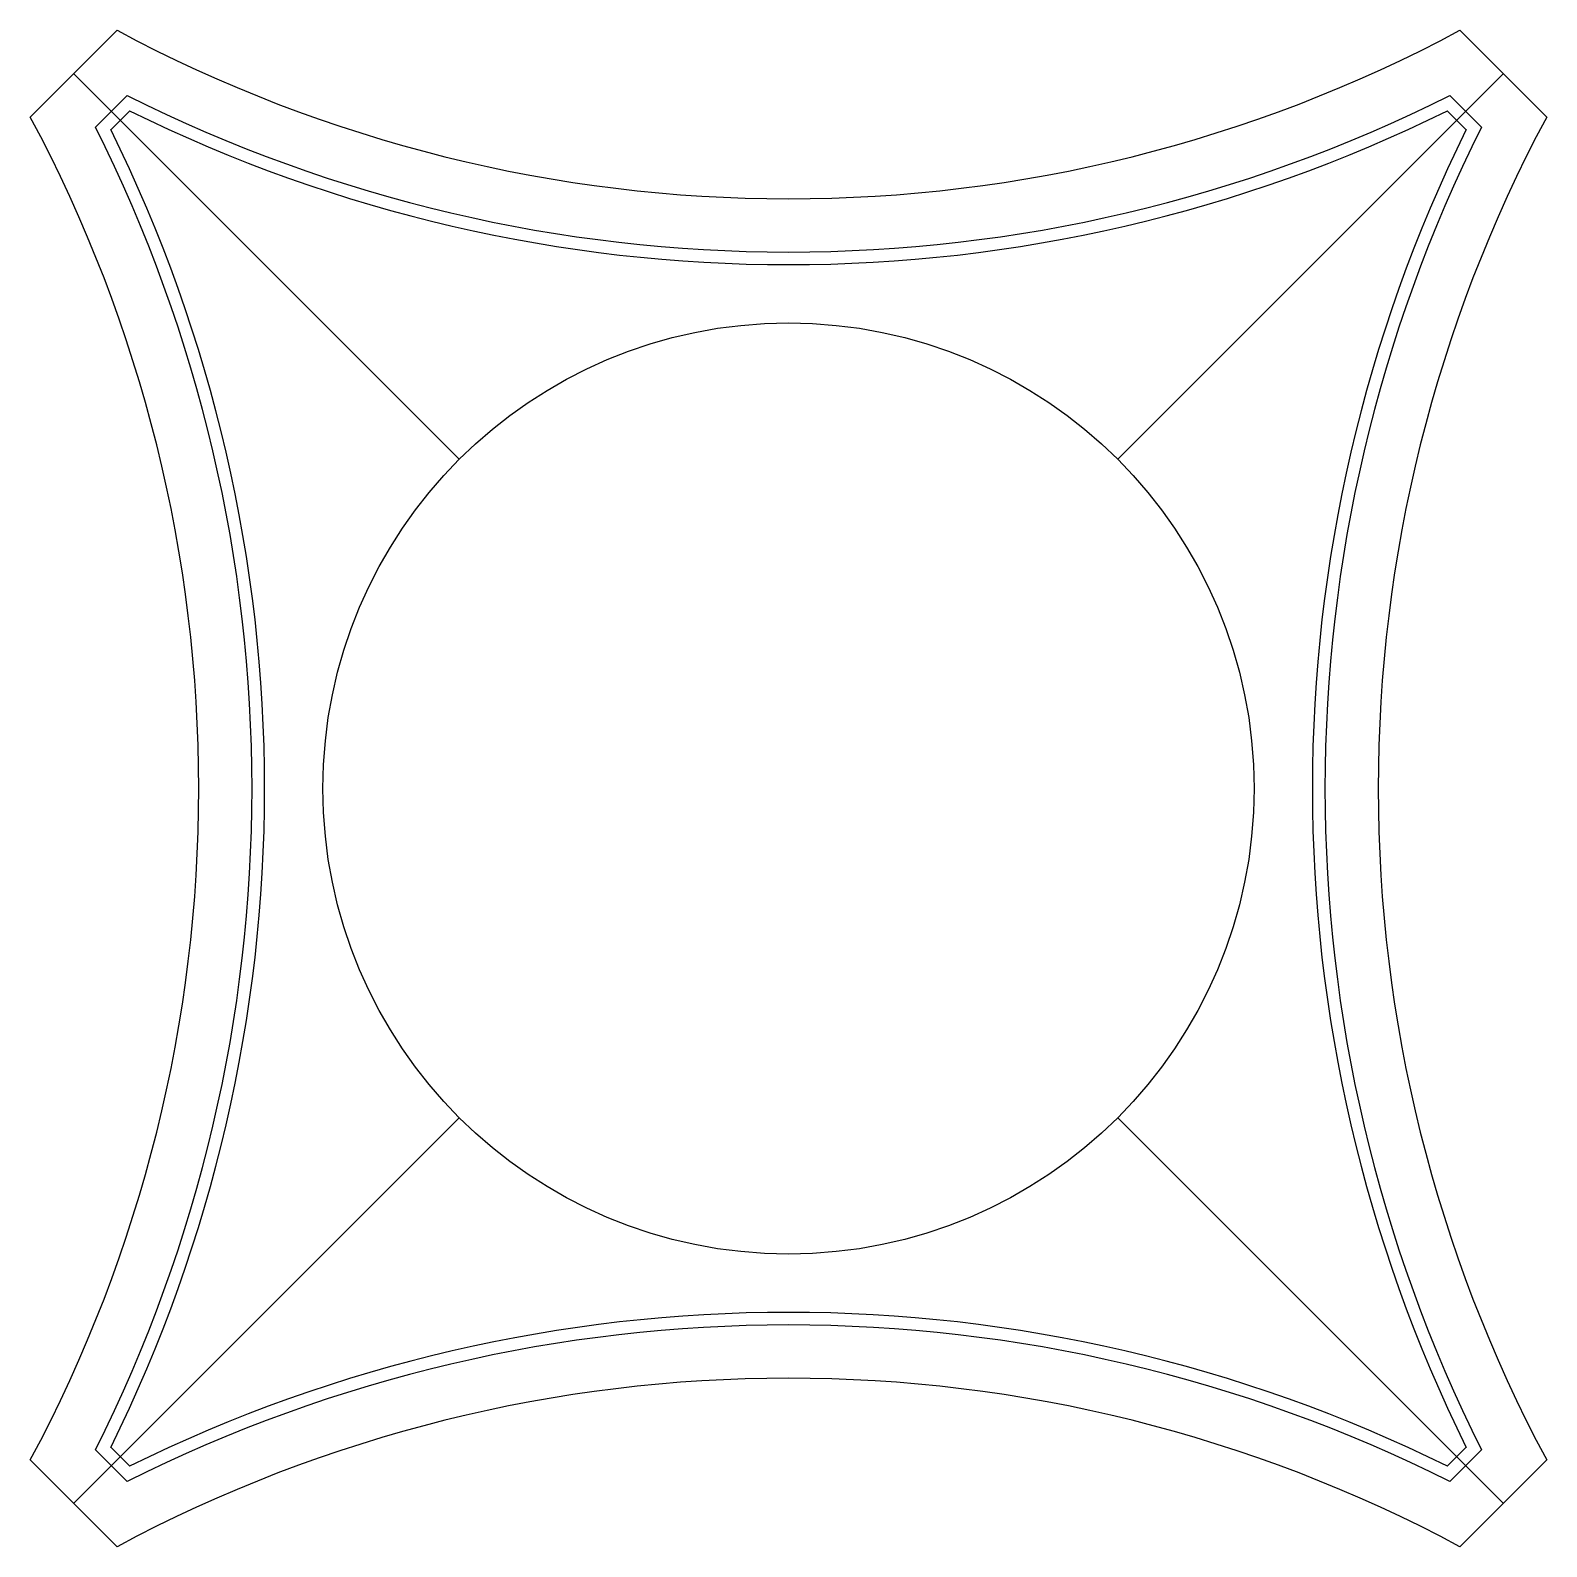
# Model space of a CAD drawing. Header units: millimetres. Extents: x -547 to 547, y -547 to 547.
import ezdxf

# ---------------------------------------------------------------- set-up
doc = ezdxf.new("R2010")
doc.units = ezdxf.units.MM
doc.layers.add('ceco.net 399', color=7, linetype='Continuous')

msp = doc.modelspace()

# ---------------------------------------------------------------- linework, layer by layer
at = {"layer": 'ceco.net 399', "linetype": 'Continuous'}
for p, q in [((484.6, 547.2), (547.2, 484.6)), ((-547.2, 484.6), (-484.6, 547.2)), ((-515.9, 515.9), (-237.6, 237.6)), ((237.6, 237.6), (515.9, 515.9)), ((-500.2, 477.3), (-477.3, 500.2)), ((477.3, 500.2), (500.2, 477.3)), ((-489.1, 475.5), (-475.5, 489.1)), ((475.5, 489.1), (489.1, 475.5)), ((-515.9, -515.9), (-237.6, -237.6)), ((237.6, -237.6), (515.9, -515.9)), ((-477.3, -500.2), (-500.2, -477.3)), ((-475.5, -489.1), (-489.1, -475.5)), ((489.1, -475.5), (475.5, -489.1)), ((500.2, -477.3), (477.3, -500.2)), ((-484.6, -547.2), (-547.2, -484.6)), ((547.2, -484.6), (484.6, -547.2))]:
    msp.add_line(p, q, dxfattribs=at)
msp.add_circle((0, 0), 336, dxfattribs=at)
for centre, radius, start, end in [((0, 1452.1), 1026.5, 241.828, 298.172), ((0, 1452.1), 1064.9, 243.3681, 296.6319), ((-1452.1, 0), 1026.5, 331.828, 28.172), ((0, 1452.1), 1074, 243.7188, 296.2812), ((1452.1, 0), 1026.5, 151.828, 208.172), ((-1452.1, 0), 1064.9, 333.3681, 26.6319), ((-1452.1, 0), 1074, 333.7188, 26.2812), ((1452.1, 0), 1074, 153.7188, 206.2812), ((1452.1, 0), 1064.9, 153.3681, 206.6319), ((0, -1452.1), 1074, 63.7188, 116.2812), ((0, -1452.1), 1064.9, 63.3681, 116.6319), ((0, -1452.1), 1026.5, 61.828, 118.172)]:
    msp.add_arc(centre, radius, start, end, dxfattribs=at)

doc.saveas('drawing.dxf')
